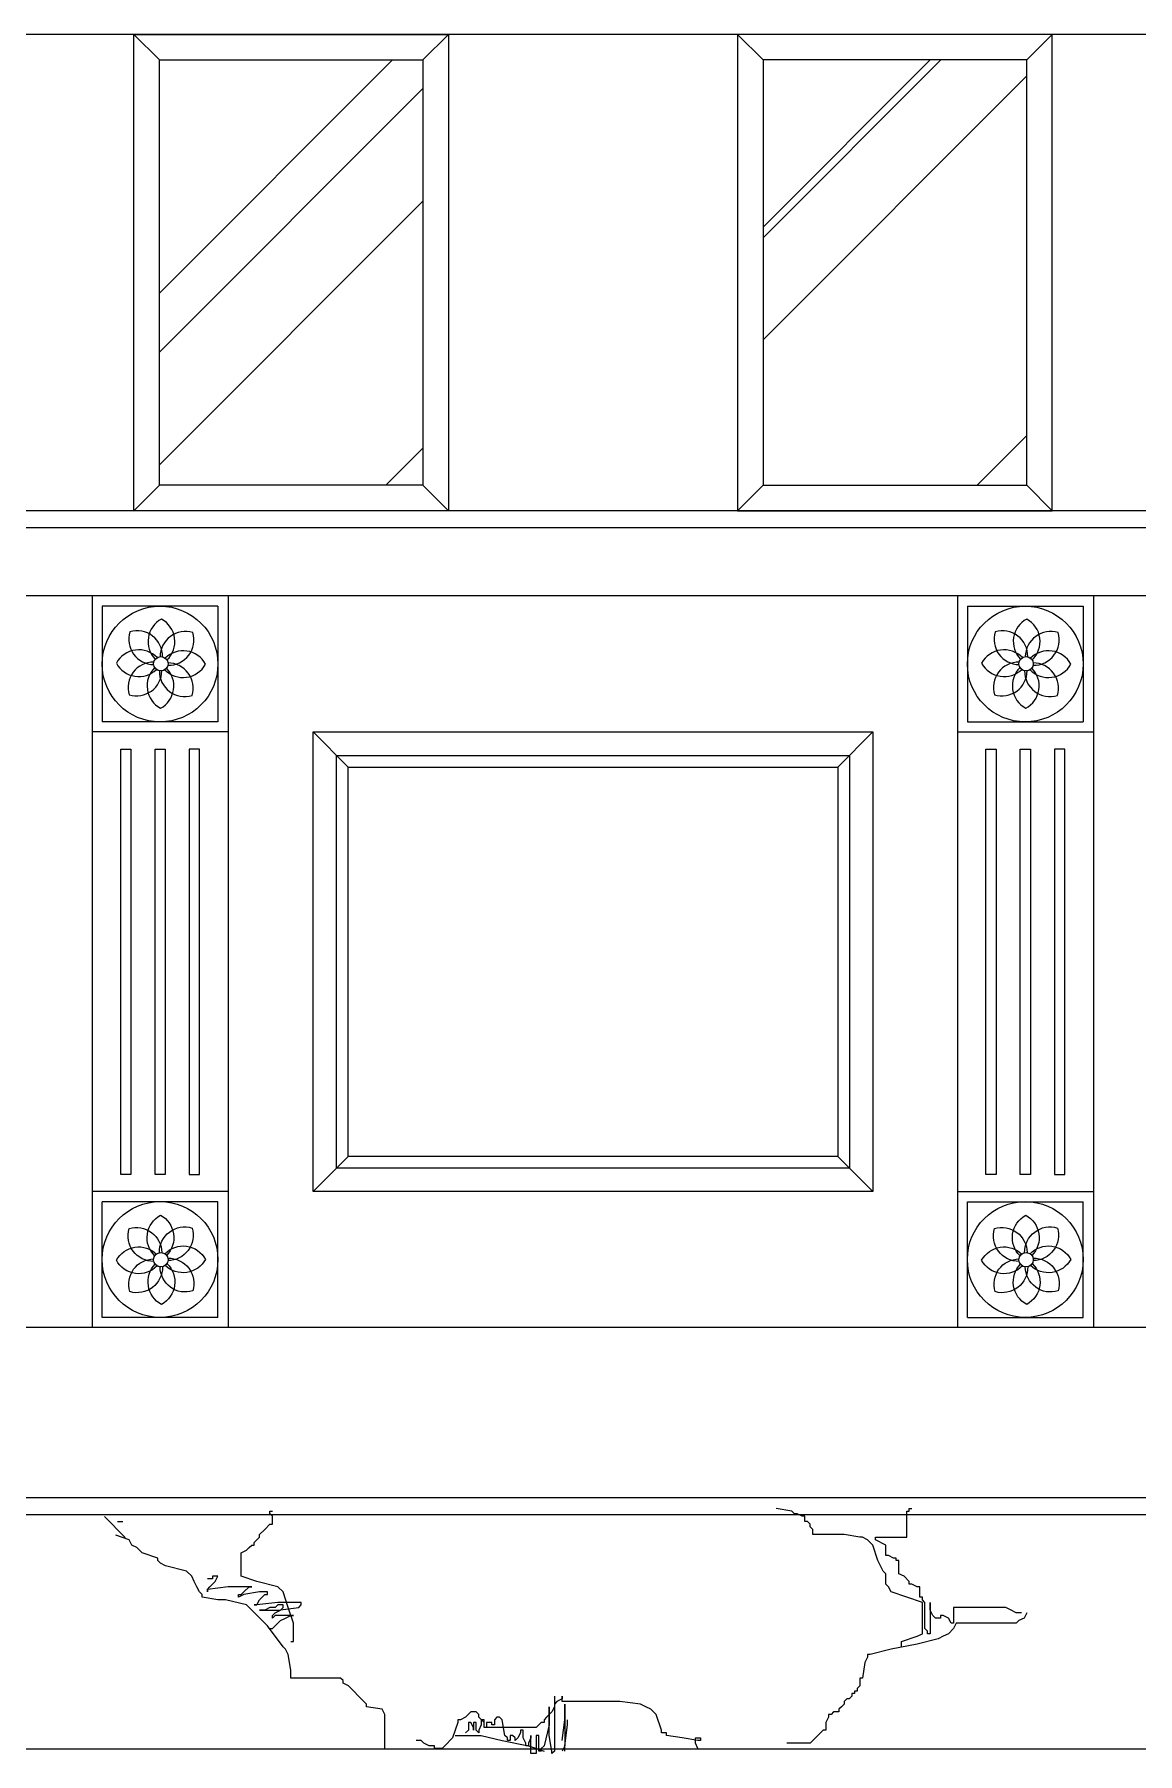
# Model space of a CAD drawing. Extents: x 376 to 4159, y 361 to 1983.
# Drawn here: x 1776 to 2720, y 361 to 1831 of the extents above; entities that cross this region are included whole.
import ezdxf

# ---------------------------------------------------------------- set-up
doc = ezdxf.new("R2010")
doc.units = 0
doc.header["$MEASUREMENT"] = 0
doc.layers.get('0').update_dxf_attribs({"linetype": 'CONTINUOUS'})
for name, color, linetype in [('2', 2, 'CONTINUOUS'), ('3', 3, 'CONTINUOUS'), ('4', 4, 'CONTINUOUS'), ('7', 7, 'CONTINUOUS')]:
    doc.layers.add(name, color=color, linetype=linetype)

msp = doc.modelspace()

# ---------------------------------------------------------------- hatches: boundary and pattern name
at = {"layer": '3'}
h = msp.add_hatch(dxfattribs=at)
h.set_pattern_fill('AR-RROOF', color=256, scale=324.363636, angle=45, style=0)
h.set_pattern_definition([(45, (-26150.23, 1411.3), (275.2317, 733.951), [4865.455, -648.727, 1621.818, -324.364]), (45, (-25959.86, 1831.02), (-534.408, 75.689), [973.09, -107.04, 1946.182, -243.273]), (45, (-26230.5, 1720.93), (1038.9996, 1346.3416), [2594.909, -454.109, 1297.455, -324.364])])
h.paths.add_polyline_path([(2108.5, 1808.9), (1883.1, 1808.9), (1883.1, 1445.3), (2108.5, 1445.3)])
h = msp.add_hatch(dxfattribs=at)
h.set_pattern_fill('AR-RROOF', color=256, scale=324.363636, angle=45, style=0)
h.set_pattern_definition([(45, (-31184.6, 2018.18), (275.2317, 733.951), [4865.455, -648.727, 1621.818, -324.364]), (45, (-30994.24, 2437.9), (-534.408, 75.6887), [973.09, -107.04, 1946.182, -243.273]), (45, (-31264.89, 2327.81), (1038.9996, 1346.3416), [2594.909, -454.109, 1297.455, -324.364])])
h.paths.add_polyline_path([(2399.3, 1445.3), (2624.8, 1445.3), (2624.8, 1808.9), (2399.3, 1808.9)])

# ---------------------------------------------------------------- linework, layer by layer
at = {"color": 3}
for p, q in [((1854, 545.9), (1836.2, 563.8)), ((1851.8, 559.3), (1847.3, 559.3)), ((1977.7, 568.4), (1980, 568.4)), ((1977.7, 566.2), (1977.7, 568.4)), ((1980, 564), (1977.7, 566.2)), ((1980, 557.3), (1980, 564)), ((2423.9, 568.4), (2410.5, 570.6)), ((2426.2, 566.2), (2423.9, 568.4)), ((2428.4, 566.2), (2426.2, 566.2)), ((2432.8, 564), (2428.4, 566.2)), ((2435.1, 564), (2432.8, 564)), ((2435.1, 559.5), (2435.1, 564)), ((2437.3, 559.5), (2435.1, 559.5)), ((2439.5, 557.3), (2437.3, 559.5)), ((2522.1, 546.1), (2522.1, 568.4)), ((2522.1, 568.4), (2524.3, 568.4)), ((2524.3, 570.6), (2526.5, 570.6)), ((2524.3, 568.4), (2524.3, 570.6)), ((1857.2, 543.9), (1845.9, 547.7)), ((1859.5, 539.4), (1857.2, 543.9)), ((1964.3, 541.7), (1966.6, 543.9)), ((1966.6, 543.9), (1968.8, 546.1)), ((1968.8, 548.3), (1973.3, 552.8)), ((1968.8, 546.1), (1968.8, 548.3)), ((1973.3, 552.8), (1977.7, 557.3)), ((1977.7, 557.3), (1980, 557.3)), ((2439.5, 555), (2439.5, 557.3)), ((2441.8, 552.8), (2439.5, 555)), ((2441.8, 548.3), (2441.8, 552.8)), ((2468.5, 548.3), (2441.8, 548.3)), ((2481.9, 546.1), (2468.5, 548.3)), ((2484.2, 546.1), (2481.9, 546.1)), ((2488.6, 543.9), (2484.2, 546.1)), ((2493.1, 539.4), (2488.6, 543.9)), ((2495.3, 546.1), (2522.1, 546.1)), ((2495.3, 543.9), (2495.3, 546.1)), ((2504.2, 539.4), (2495.3, 543.9)), ((1863.9, 537.2), (1859.5, 539.4)), ((1868.4, 532.7), (1863.9, 537.2)), ((1881.8, 528.3), (1868.4, 532.7)), ((1953.2, 532.7), (1957.6, 535)), ((1953.2, 512.7), (1953.2, 532.7)), ((1957.6, 535), (1959.9, 537.2)), ((1959.9, 537.2), (1962.1, 539.4)), ((1962.1, 539.4), (1964.3, 539.4)), ((1964.3, 539.4), (1964.3, 541.7)), ((2497.5, 526.1), (2493.1, 539.4)), ((2504.2, 530.5), (2504.2, 539.4)), ((2506.5, 530.5), (2504.2, 530.5)), ((2510.9, 528.3), (2506.5, 530.5)), ((1881.8, 526.1), (1881.8, 528.3)), ((1884, 523.8), (1881.8, 526.1)), ((1888.5, 521.6), (1884, 523.8)), ((1906.3, 517.1), (1888.5, 521.6)), ((1910.8, 512.7), (1906.3, 517.1)), ((2499.8, 521.6), (2497.5, 526.1)), ((2502, 517.1), (2499.8, 521.6)), ((2504.2, 514.9), (2502, 517.1)), ((2504.2, 506), (2504.2, 514.9)), ((2513.2, 528.3), (2510.9, 528.3)), ((2513.2, 526.1), (2513.2, 528.3)), ((2515.4, 526.1), (2513.2, 526.1)), ((2515.4, 514.9), (2515.4, 526.1)), ((2519.9, 512.7), (2515.4, 514.9)), ((1913, 508.2), (1910.8, 512.7)), ((1915.3, 503.8), (1913, 508.2)), ((1917.5, 499.3), (1915.3, 503.8)), ((1928.6, 510.5), (1924.2, 510.5)), ((1924.2, 501.5), (1926.4, 503.8)), ((1942, 503.8), (1924.2, 501.5)), ((1924.2, 499.3), (1924.2, 501.5)), ((1924.2, 501.5), (1924.2, 499.3)), ((1926.4, 503.8), (1930.9, 508.2)), ((1928.6, 512.7), (1928.6, 510.5)), ((1933.1, 512.7), (1928.6, 512.7)), ((1930.9, 508.2), (1933.1, 512.7)), ((1962.1, 503.8), (1942, 503.8)), ((1966.6, 508.2), (1953.2, 512.7)), ((1955.4, 499.3), (1959.9, 503.8)), ((1959.9, 503.8), (1962.1, 503.8)), ((1984.4, 503.8), (1966.6, 508.2)), ((1988.9, 499.3), (1984.4, 503.8)), ((2506.5, 503.8), (2504.2, 506)), ((2508.7, 499.3), (2506.5, 503.8)), ((2524.3, 508.2), (2519.9, 512.7)), ((2524.3, 506), (2524.3, 508.2)), ((2526.5, 506), (2524.3, 506)), ((2531, 503.8), (2526.5, 506)), ((2533.2, 503.8), (2531, 503.8)), ((2533.2, 494.8), (2533.2, 503.8)), ((1919.7, 497.1), (1917.5, 499.3)), ((1919.7, 494.8), (1919.7, 497.1)), ((1933.1, 492.6), (1919.7, 494.8)), ((1939.8, 492.6), (1933.1, 492.6)), ((1957.6, 488.2), (1939.8, 492.6)), ((1950.9, 497.1), (1953.2, 497.1)), ((1950.9, 494.8), (1950.9, 497.1)), ((1955.4, 497.1), (1950.9, 494.8)), ((1953.2, 497.1), (1955.4, 499.3)), ((1968.8, 499.3), (1955.4, 497.1)), ((1975.5, 470.3), (1957.6, 488.2)), ((1964.3, 488.2), (1966.6, 488.2)), ((1966.6, 488.2), (1964.3, 488.2)), ((1966.6, 488.2), (1968.8, 492.6)), ((1984.4, 490.4), (1966.6, 488.2)), ((1975.5, 499.3), (1968.8, 499.3)), ((1968.8, 492.6), (1973.3, 497.1)), ((1973.3, 497.1), (1975.5, 497.1)), ((1977.7, 485.9), (1973.3, 483.7)), ((1975.5, 497.1), (1975.5, 499.3)), ((1982.2, 485.9), (1977.7, 485.9)), ((1984.4, 488.2), (1982.2, 485.9)), ((2004.5, 490.4), (1984.4, 490.4)), ((1988.9, 488.2), (1984.4, 488.2)), ((1984.4, 483.7), (2002.3, 485.9)), ((1986.6, 483.7), (1988.9, 485.9)), ((1993.3, 485.9), (1988.9, 499.3)), ((1988.9, 485.9), (1988.9, 488.2)), ((1997.8, 472.6), (1993.3, 485.9)), ((2002.3, 485.9), (2004.5, 488.2)), ((2004.5, 488.2), (2004.5, 490.4)), ((2522.1, 494.8), (2508.7, 499.3)), ((2535.5, 490.4), (2522.1, 494.8)), ((2535.5, 494.8), (2533.2, 494.8)), ((2535.5, 492.6), (2535.5, 494.8)), ((2537.7, 490.4), (2535.5, 492.6)), ((2535.5, 463.6), (2535.5, 490.4)), ((2537.7, 468.1), (2537.7, 490.4)), ((2542.2, 490.4), (2542.2, 463.6)), ((2542.2, 483.7), (2542.2, 490.4)), ((2606.9, 485.9), (2562.2, 485.9)), ((2562.2, 485.9), (2562.2, 472.6)), ((2611.3, 483.7), (2606.9, 485.9)), ((1968.8, 483.7), (1984.4, 483.7)), ((1973.3, 483.7), (1968.8, 483.7)), ((1988.9, 452.5), (1975.5, 470.3)), ((1980, 479.2), (1982.2, 481.5)), ((1980, 477), (1980, 479.2)), ((1982.2, 479.2), (1980, 477)), ((1980, 468.1), (1982.2, 470.3)), ((1982.2, 481.5), (1986.6, 483.7)), ((1997.8, 479.2), (1982.2, 479.2)), ((1982.2, 470.3), (1986.6, 474.8)), ((1986.6, 474.8), (1991.1, 477)), ((1991.1, 477), (1995.6, 479.2)), ((1995.6, 479.2), (1997.8, 479.2)), ((1997.8, 457), (1997.8, 472.6)), ((2544.4, 479.2), (2542.2, 483.7)), ((2546.6, 477), (2544.4, 479.2)), ((2551.1, 477), (2546.6, 477)), ((2551.1, 479.2), (2551.1, 477)), ((2553.3, 479.2), (2551.1, 479.2)), ((2557.8, 477), (2553.3, 479.2)), ((2560, 472.6), (2557.8, 477)), ((2562.2, 472.6), (2560, 472.6)), ((2564.5, 472.6), (2562.2, 468.1)), ((2615.8, 472.6), (2564.5, 472.6)), ((2615.8, 481.5), (2611.3, 483.7)), ((2620.2, 481.5), (2615.8, 481.5)), ((2618, 474.8), (2615.8, 472.6)), ((2622.5, 477), (2618, 474.8)), ((2624.7, 481.5), (2622.5, 477)), ((1977.7, 468.1), (1980, 468.1)), ((1995.6, 457), (1997.8, 457)), ((2517.6, 457), (2531, 461.4)), ((2517.6, 452.5), (2517.6, 457)), ((2531, 461.4), (2535.5, 463.6)), ((2548.9, 459.2), (2531, 454.7)), ((2539.9, 465.9), (2537.7, 468.1)), ((2539.9, 463.6), (2539.9, 465.9)), ((2542.2, 463.6), (2539.9, 463.6)), ((2553.3, 461.4), (2548.9, 459.2)), ((2557.8, 463.6), (2553.3, 461.4)), ((2562.2, 468.1), (2557.8, 463.6)), ((1991.1, 450.3), (1988.9, 452.5)), ((1993.3, 445.8), (1991.1, 450.3)), ((1995.6, 432.4), (1993.3, 445.8)), ((2488.6, 443.6), (2486.4, 439.1)), ((2488.6, 445.8), (2488.6, 443.6)), ((2490.9, 445.8), (2488.6, 445.8)), ((2508.7, 450.3), (2490.9, 445.8)), ((2531, 454.7), (2508.7, 450.3)), ((1995.6, 425.7), (1995.6, 432.4)), ((2486.4, 439.1), (2484.2, 425.7)), ((2038, 425.7), (1995.6, 425.7)), ((2040.2, 423.5), (2038, 425.7)), ((2040.2, 421.3), (2040.2, 423.5)), ((2044.7, 419.1), (2040.2, 421.3)), ((2058, 405.7), (2044.7, 419.1)), ((2475.2, 412.4), (2475.2, 410.1)), ((2477.5, 412.4), (2475.2, 412.4)), ((2477.5, 414.6), (2477.5, 412.4)), ((2479.7, 414.6), (2477.5, 414.6)), ((2481.9, 419.1), (2479.7, 416.8)), ((2479.7, 416.8), (2479.7, 414.6)), ((2481.9, 425.7), (2481.9, 419.1)), ((2484.2, 425.7), (2481.9, 425.7)), ((2060.3, 403.5), (2058, 405.7)), ((2060.3, 401.2), (2060.3, 403.5)), ((2073.7, 399), (2060.3, 401.2)), ((2075.9, 394.5), (2073.7, 399)), ((2216.4, 401.2), (2216.4, 385.6)), ((2216.4, 376.7), (2216.4, 401.2)), ((2220.9, 401.2), (2218.7, 396.8)), ((2220.9, 410.1), (2220.9, 363.3)), ((2223.1, 405.7), (2220.9, 403.5)), ((2220.9, 403.5), (2220.9, 401.2)), ((2227.6, 407.9), (2223.1, 405.7)), ((2227.6, 410.1), (2227.6, 407.9)), ((2227.6, 405.7), (2227.6, 410.1)), ((2276.7, 405.7), (2227.6, 405.7)), ((2229.8, 403.5), (2229.8, 367.8)), ((2229.8, 390.1), (2229.8, 403.5)), ((2294.5, 403.5), (2276.7, 405.7)), ((2299, 401.2), (2294.5, 403.5)), ((2303.4, 399), (2299, 401.2)), ((2307.9, 394.5), (2303.4, 399)), ((2466.3, 401.2), (2464.1, 399)), ((2464.1, 399), (2464.1, 396.8)), ((2468.5, 403.5), (2466.3, 401.2)), ((2470.8, 407.9), (2468.5, 405.7)), ((2468.5, 405.7), (2468.5, 403.5)), ((2473, 407.9), (2470.8, 407.9)), ((2475.2, 410.1), (2473, 407.9)), ((2075.9, 364.9), (2075.9, 394.5)), ((2138.4, 387.8), (2133.9, 374.5)), ((2138.4, 390.1), (2138.4, 387.8)), ((2140.6, 390.1), (2138.4, 390.1)), ((2145, 392.3), (2140.6, 390.1)), ((2149.5, 396.8), (2145, 392.3)), ((2147.3, 387.8), (2147.3, 381.2)), ((2149.5, 387.8), (2147.3, 387.8)), ((2154, 396.8), (2149.5, 396.8)), ((2151.7, 383.4), (2149.5, 387.8)), ((2151.7, 387.8), (2151.7, 381.2)), ((2154, 387.8), (2151.7, 387.8)), ((2151.7, 381.2), (2151.7, 383.4)), ((2156.2, 394.5), (2154, 396.8)), ((2154, 381.2), (2154, 387.8)), ((2156.2, 392.3), (2156.2, 394.5)), ((2160.7, 387.8), (2156.2, 392.3)), ((2158.4, 385.6), (2156.2, 381.2)), ((2158.4, 390.1), (2158.4, 385.6)), ((2160.7, 390.1), (2158.4, 390.1)), ((2160.7, 383.4), (2160.7, 390.1)), ((2160.7, 383.4), (2160.7, 387.8)), ((2162.9, 383.4), (2160.7, 383.4)), ((2205.3, 383.4), (2160.7, 383.4)), ((2162.9, 387.8), (2162.9, 383.4)), ((2167.4, 387.8), (2162.9, 387.8)), ((2167.4, 385.6), (2167.4, 387.8)), ((2169.6, 385.6), (2167.4, 385.6)), ((2171.8, 392.3), (2169.6, 390.1)), ((2169.6, 390.1), (2169.6, 385.6)), ((2174, 392.3), (2171.8, 392.3)), ((2176.3, 390.1), (2174, 392.3)), ((2178.5, 376.7), (2176.3, 390.1)), ((2207.5, 385.6), (2205.3, 383.4)), ((2209.7, 387.8), (2207.5, 385.6)), ((2212, 387.8), (2209.7, 387.8)), ((2214.2, 392.3), (2212, 390.1)), ((2212, 390.1), (2212, 387.8)), ((2216.4, 385.6), (2212, 367.8)), ((2218.7, 396.8), (2214.2, 392.3)), ((2227.6, 372.2), (2229.8, 390.1)), ((2229.8, 367.8), (2232.1, 385.6)), ((2232.1, 385.6), (2232.1, 390.1)), ((2312.4, 381.2), (2307.9, 394.5)), ((2455.2, 392.3), (2452.9, 387.8)), ((2452.9, 387.8), (2452.9, 381.2)), ((2455.2, 394.5), (2455.2, 392.3)), ((2457.4, 394.5), (2455.2, 394.5)), ((2459.6, 396.8), (2457.4, 394.5)), ((2464.1, 396.8), (2459.6, 396.8)), ((2107.1, 372.2), (2102.7, 372.2)), ((2109.3, 370), (2107.1, 372.2)), ((2113.8, 367.8), (2109.3, 370)), ((2118.3, 367.8), (2113.8, 367.8)), ((2118.3, 365.6), (2118.3, 367.8)), ((2127.2, 367.8), (2125, 365.6)), ((2133.9, 374.5), (2127.2, 367.8)), ((2136.1, 376.7), (2158.4, 376.7)), ((2147.3, 381.2), (2145, 378.9)), ((2156.2, 378.9), (2154, 381.2)), ((2156.2, 381.2), (2156.2, 378.9)), ((2158.4, 376.7), (2176.3, 372.2)), ((2176.3, 372.2), (2198.6, 367.8)), ((2180.7, 374.5), (2178.5, 376.7)), ((2180.7, 372.2), (2180.7, 374.5)), ((2183, 372.2), (2180.7, 372.2)), ((2183, 376.7), (2183, 372.2)), ((2185.2, 376.7), (2183, 376.7)), ((2187.4, 374.5), (2185.2, 376.7)), ((2187.4, 372.2), (2187.4, 374.5)), ((2189.7, 374.5), (2187.4, 372.2)), ((2191.9, 378.9), (2189.7, 374.5)), ((2191.9, 381.2), (2191.9, 378.9)), ((2194.1, 381.2), (2191.9, 381.2)), ((2194.1, 374.5), (2194.1, 381.2)), ((2196.4, 370), (2194.1, 374.5)), ((2196.4, 367.8), (2196.4, 370)), ((2198.6, 367.8), (2196.4, 367.8)), ((2200.8, 374.5), (2198.6, 370)), ((2198.6, 370), (2198.6, 367.8)), ((2198.6, 367.8), (2212, 363.3)), ((2200.8, 376.7), (2200.8, 374.5)), ((2200.8, 361.1), (2200.8, 376.7)), ((2205.3, 376.7), (2205.3, 361.1)), ((2207.5, 376.7), (2205.3, 376.7)), ((2207.5, 363.3), (2207.5, 376.7)), ((2212, 367.8), (2209.7, 365.6)), ((2218.7, 363.3), (2216.4, 376.7)), ((2229.8, 367.8), (2227.6, 363.3)), ((2229.8, 363.3), (2229.8, 367.8)), ((2312.4, 378.9), (2312.4, 381.2)), ((2316.8, 378.9), (2312.4, 378.9)), ((2316.8, 376.7), (2316.8, 378.9)), ((2330.2, 374.5), (2316.8, 376.7)), ((2343.6, 372.2), (2330.2, 374.5)), ((2341.4, 374.5), (2345.8, 374.5)), ((2341.4, 370), (2341.4, 374.5)), ((2343.6, 365.6), (2341.4, 370)), ((2345.8, 372.2), (2343.6, 372.2)), ((2345.8, 374.5), (2345.8, 372.2)), ((2439.5, 370), (2419.5, 370)), ((2444, 374.5), (2439.5, 370)), ((2448.5, 378.9), (2444, 374.5)), ((2450.7, 381.2), (2448.5, 378.9)), ((2452.9, 381.2), (2450.7, 381.2)), ((2125, 365.6), (2118.3, 365.6)), ((2205.3, 361.1), (2200.8, 361.1)), ((2209.7, 363.3), (2207.5, 363.3)), ((2209.7, 365.6), (2209.7, 363.3)), ((2220.9, 363.3), (2218.7, 361.1)), ((2218.7, 361.1), (2218.7, 363.3))]:
    msp.add_line(p, q, dxfattribs=at)
at = {"layer": '2'}
msp.add_line((4158.6, 364.9), (376.3, 364.9), dxfattribs=at)
at = {"layer": '3'}
for p, q in [((1883.1, 1808.9), (1861.3, 1830.7)), ((2108.5, 1830.7), (2130.4, 1830.7)), ((2108.5, 1808.9), (2130.4, 1830.7)), ((2399.3, 1808.9), (2377.5, 1830.7)), ((2399.3, 1830.7), (2377.5, 1830.7)), ((2624.8, 1808.9), (2646.6, 1830.7)), ((1883.1, 1445.3), (1861.3, 1423.5)), ((2108.5, 1445.3), (2130.4, 1423.5)), ((2399.3, 1445.3), (2377.5, 1423.5)), ((2624.8, 1445.3), (2646.6, 1423.5)), ((3547.7, 1408.9), (987.2, 1408.9)), ((1933.2, 1342), (1834.3, 1342)), ((1834.3, 1342), (1834.3, 1243.1)), ((1933.2, 1342), (1933.2, 1243.1)), ((1941.9, 1350.7), (1941.9, 725.3)), ((2565.4, 1350.7), (2565.4, 725.3)), ((2574.1, 1342), (2574.1, 1243.1)), ((2574.1, 1342), (2673, 1342)), ((2673, 1342), (2673, 1243.1)), ((1933.2, 1243.1), (1834.3, 1243.1)), ((2574.1, 1243.1), (2673, 1243.1)), ((1941.9, 1234.4), (1825.6, 1234.4)), ((2014.6, 1234.4), (2044.6, 1204.4)), ((2463.2, 1204.4), (2493.2, 1234.4)), ((2565.4, 1234.4), (2681.7, 1234.4)), ((2044.6, 871.6), (2014.6, 841.6)), ((2463.2, 871.6), (2493.2, 841.6)), ((1941.9, 841.6), (1825.6, 841.6)), ((2565.4, 841.6), (2681.7, 841.6)), ((1834.3, 734), (1834.3, 832.9)), ((1933.2, 832.9), (1834.3, 832.9)), ((1933.2, 734), (1933.2, 832.9)), ((2574.1, 734), (2574.1, 832.9)), ((2574.1, 832.9), (2673, 832.9)), ((2673, 734), (2673, 832.9)), ((1933.2, 734), (1834.3, 734)), ((2574.1, 734), (2673, 734)), ((4158.6, 565.3), (376.3, 565.3))]:
    msp.add_line(p, q, dxfattribs=at)
for points in [[(1883.1, 1808.9), (2108.5, 1808.9), (2108.5, 1445.3), (1883.1, 1445.3)], [(2624.8, 1808.9), (2399.3, 1808.9), (2399.3, 1445.3), (2624.8, 1445.3)], [(1850.1, 1219.8), (1858.8, 1219.8), (1858.8, 856.2), (1850.1, 856.2)], [(1879.4, 1219.8), (1888.1, 1219.8), (1888.1, 856.2), (1879.4, 856.2)], [(1917.4, 1219.8), (1908.6, 1219.8), (1908.6, 856.2), (1917.4, 856.2)], [(2589.9, 1219.8), (2598.6, 1219.8), (2598.6, 856.2), (2589.9, 856.2)], [(2619.2, 1219.8), (2627.9, 1219.8), (2627.9, 856.2), (2619.2, 856.2)], [(2657.2, 1219.8), (2648.5, 1219.8), (2648.5, 856.2), (2657.2, 856.2)], [(2034.6, 1214.4), (2473.2, 1214.4), (2473.2, 861.6), (2034.6, 861.6)]]:
    msp.add_lwpolyline(points, close=True, dxfattribs=at)
for points in [[(1889.6, 1296, 0.509431), (1884.9, 1330.9, 0.498458), (1879.6, 1296.6)], [(2629.4, 1296, 0.509431), (2624.7, 1330.9, 0.498458), (2619.4, 1296.6)], [(1885.8, 1298.7, 0.509316), (1857.9, 1320, 0.497812), (1878.3, 1292)], [(1890.5, 1291.4, 0.508994), (1911.7, 1319.4, 0.499161), (1883.7, 1298.9)], [(2625.6, 1298.7, 0.509316), (2597.7, 1320, 0.497812), (2618.1, 1292)], [(2630.3, 1291.4, 0.508994), (2651.5, 1319.4, 0.499161), (2623.5, 1298.9)], [(1881.2, 1298, 0.508713), (1846.4, 1293.2, 0.497605), (1880.7, 1287.9)], [(1878.4, 1294.1, 0.507971), (1857.3, 1266.1, 0.497962), (1885.2, 1286.6)], [(1883.1, 1286.7, 0.507648), (1911.1, 1265.6, 0.499312), (1890.5, 1293.5)], [(1887.8, 1287.6, 0.508257), (1922.6, 1292.4, 0.499513), (1888.2, 1297.6)], [(2621, 1298, 0.508713), (2586.2, 1293.2, 0.497605), (2620.5, 1287.9)], [(2618.2, 1294.1, 0.507971), (2597.1, 1266.1, 0.497962), (2625.1, 1286.6)], [(2622.9, 1286.7, 0.507648), (2650.9, 1265.6, 0.499312), (2630.4, 1293.5)], [(2627.6, 1287.6, 0.508257), (2662.4, 1292.4, 0.499513), (2628, 1297.6)], [(1879.2, 1289.4, 0.507528), (1884.1, 1254.7, 0.49867), (1889.3, 1289)], [(2619, 1289.4, 0.507528), (2623.9, 1254.7, 0.49867), (2629.2, 1289)], [(1878.4, 781.9, -0.507971), (1857.3, 809.9, -0.497962), (1885.2, 789.4)], [(1879.2, 786.6, -0.507528), (1884.1, 821.3, -0.49867), (1889.3, 787)], [(1883.1, 789.3, -0.507648), (1911.1, 810.4, -0.499312), (1890.5, 782.5)], [(2618.2, 781.9, -0.507971), (2597.1, 809.9, -0.497962), (2625.1, 789.4)], [(2619, 786.6, -0.507528), (2623.9, 821.3, -0.49867), (2629.2, 787)], [(2622.9, 789.3, -0.507648), (2650.9, 810.4, -0.499312), (2630.4, 782.5)], [(1881.2, 778, -0.508713), (1846.4, 782.8, -0.497605), (1880.7, 788.1)], [(1887.8, 788.4, -0.508257), (1922.6, 783.6, -0.499513), (1888.2, 778.4)], [(2621, 778, -0.508713), (2586.2, 782.8, -0.497605), (2620.5, 788.1)], [(2627.6, 788.4, -0.508257), (2662.4, 783.6, -0.499513), (2628, 778.4)], [(1885.8, 777.3, -0.509316), (1857.9, 756, -0.497812), (1878.3, 784)], [(1889.6, 780, -0.509431), (1884.9, 745.1, -0.498458), (1879.6, 779.4)], [(1890.5, 784.6, -0.508994), (1911.7, 756.6, -0.499161), (1883.7, 777.1)], [(2625.6, 777.3, -0.509316), (2597.7, 756, -0.497812), (2618.1, 784)], [(2629.4, 780, -0.509431), (2624.7, 745.1, -0.498458), (2619.4, 779.4)], [(2630.3, 784.6, -0.508994), (2651.5, 756.6, -0.499161), (2623.5, 777.1)]]:
    msp.add_lwpolyline(points, format="xyb", dxfattribs=at)
for centre, radius in [((1883.7, 1292.5), 49.5), ((2623.5, 1292.5), 49.5), ((1884.4, 1292.7), 6.16), ((2624.2, 1292.7), 6.16), ((1883.7, 783.5), 49.5), ((2623.5, 783.5), 49.5), ((1884.4, 783.3), 6.16), ((2624.2, 783.3), 6.16)]:
    msp.add_circle(centre, radius, dxfattribs=at)
at = {"layer": '4'}
for p, q in [((3282.4, 1830.7), (1225.5, 1830.7)), ((3547.7, 1423.5), (987.2, 1423.5)), ((3547.7, 1350.7), (987.2, 1350.7)), ((4158.6, 579.8), (376.3, 579.8))]:
    msp.add_line(p, q, dxfattribs=at)
at = {"layer": '7'}
for p, q in [((1825.6, 1350.7), (1825.6, 725.3)), ((1941.9, 1350.7), (1941.9, 725.3)), ((2565.4, 1350.7), (2565.4, 725.3)), ((2681.7, 1350.7), (2681.7, 725.3)), ((4114.9, 725.3), (420, 725.3))]:
    msp.add_line(p, q, dxfattribs=at)
for points in [[(1861.3, 1830.7), (2130.4, 1830.7), (2130.4, 1423.5), (1861.3, 1423.5)], [(2646.6, 1830.7), (2377.5, 1830.7), (2377.5, 1423.5), (2646.6, 1423.5)], [(2014.6, 1234.4), (2493.2, 1234.4), (2493.2, 841.6), (2014.6, 841.6)], [(2044.6, 1204.4), (2463.2, 1204.4), (2463.2, 871.6), (2044.6, 871.6)]]:
    msp.add_lwpolyline(points, close=True, dxfattribs=at)

doc.saveas('drawing.dxf')
